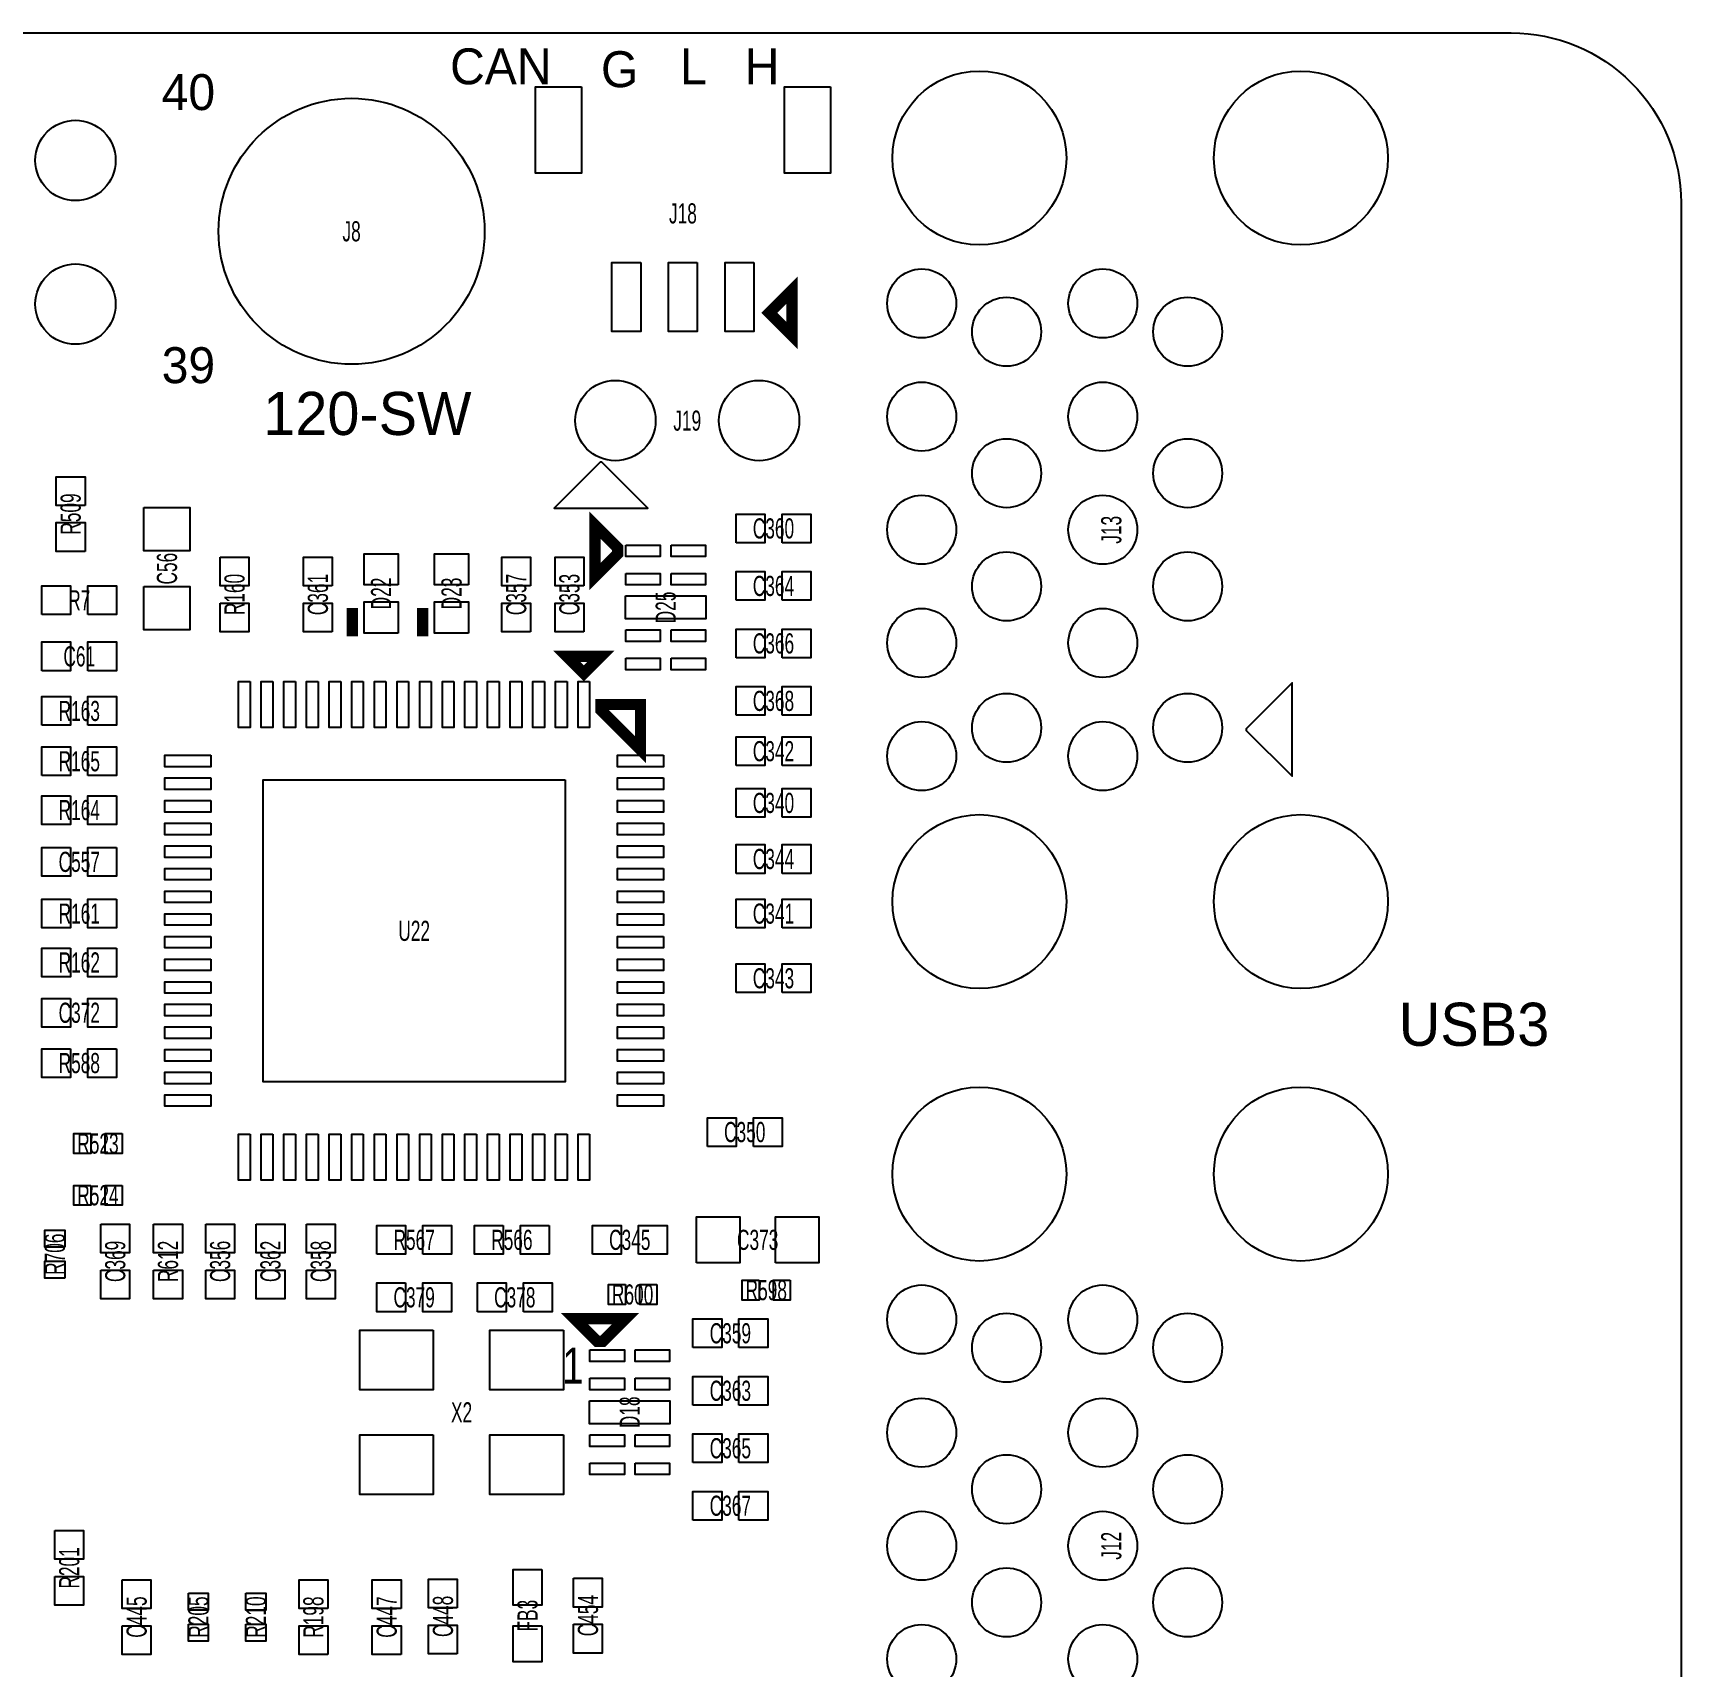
# Model space of a CAD drawing. Extents: x -9 to 288, y -8 to 181.
# Drawn here: x 55.87 to 85, y 27.12 to 56 of the extents above; entities that cross this region are included whole.
import ezdxf
from ezdxf.enums import TextEntityAlignment as Align

# ---------------------------------------------------------------- set-up
doc = ezdxf.new("R2010")
doc.units = 0
for name, color, linetype in [('BOARD_GEOMETRY_OUTLINE', 3, 'CONTINUOUS'), ('BOARD_GEOMETRY_SILKSCREEN_TOP', 1, 'CONTINUOUS'), ('PACKAGE_GEOMETRY_SILKSCREEN_TOP', 4, 'CONTINUOUS'), ('PIN_TOP', 5, 'CONTINUOUS'), ('REF_DES_SILKSCREEN_TOP', 6, 'CONTINUOUS')]:
    doc.layers.add(name, color=color, linetype=linetype)

msp = doc.modelspace()

# ---------------------------------------------------------------- linework, layer by layer
at = {"layer": 'BOARD_GEOMETRY_OUTLINE'}
msp.add_lwpolyline([(2.999994, 55.99999), (82.000014, 55.99999, -0.414214), (85.000008, 52.999996), (85.000008, 2.999994, -0.414214), (82.000014, 0), (2.999994, 0, -0.414214), (0, 2.999994), (0, 52.999996, -0.414214)], format="xyb", close=True, dxfattribs=at)
at = {"layer": 'PACKAGE_GEOMETRY_SILKSCREEN_TOP', "const_width": 0.2}
for points in [[(68.888, 51.054), (69.288, 51.453999), (69.288, 50.654001)], [(66.208399, 46.897), (65.8084, 47.297), (65.8084, 46.396999), (66.208399, 46.797001)], [(65.610994, 44.682004), (65.910993, 44.982003), (65.310995, 44.982003)], [(66.610992, 44.131992), (66.610992, 43.331994), (65.910993, 44.031992), (65.910993, 44.131992)], [(65.947, 32.877001), (66.347, 33.277), (65.446999, 33.277), (65.847001, 32.877001)]]:
    msp.add_lwpolyline(points, close=True, dxfattribs=at)
at = {"layer": 'PACKAGE_GEOMETRY_SILKSCREEN_TOP'}
for points in [[(65.2907, 47.5996), (66.7385, 47.5996), (65.9257, 48.4124), (65.9003, 48.4124), (65.0875, 47.5996)], [(78.1304, 43.0657), (78.1304, 44.5135), (77.3176, 43.7007), (77.3176, 43.6753), (78.1304, 42.8625)]]:
    msp.add_lwpolyline(points, close=True, dxfattribs=at)
at = {"layer": 'PACKAGE_GEOMETRY_SILKSCREEN_TOP', "const_width": 0.2}
for points in [[(61.5188, 45.336188), (61.5188, 45.836213)], [(62.7634, 45.336188), (62.7634, 45.836213)]]:
    msp.add_lwpolyline(points, dxfattribs=at)
at = {"layer": 'PIN_TOP'}
for points in [[(65.567199, 55.048), (65.567199, 53.524), (64.754399, 53.524), (64.754399, 55.048)], [(69.967201, 55.048), (69.967201, 53.524), (69.154401, 53.524), (69.154401, 55.048)], [(66.614799, 51.945601), (66.614799, 50.726401), (66.106799, 50.726401), (66.106799, 51.945601)], [(67.6148, 51.945601), (67.6148, 50.726401), (67.1068, 50.726401), (67.1068, 51.945601)], [(68.614801, 51.945601), (68.614801, 50.726401), (68.106801, 50.726401), (68.106801, 51.945601)], [(56.7944, 47.6504), (56.2864, 47.6504), (56.2864, 48.1584), (56.7944, 48.1584)], [(57.8358, 47.6123), (58.6486, 47.6123), (58.6486, 46.8503), (57.8358, 46.8503)], [(68.3006, 46.99), (68.3006, 47.498), (68.8086, 47.498), (68.8086, 46.99)], [(69.1134, 46.99), (69.1134, 47.498), (69.6214, 47.498), (69.6214, 46.99)], [(56.7944, 46.8376), (56.2864, 46.8376), (56.2864, 47.3456), (56.7944, 47.3456)], [(66.351201, 46.948601), (66.960801, 46.948601), (66.960801, 46.745401), (66.351201, 46.745401)], [(67.151199, 46.948601), (67.760799, 46.948601), (67.760799, 46.745401), (67.151199, 46.745401)], [(59.182, 46.736), (59.69, 46.736), (59.69, 46.228), (59.182, 46.228)], [(61.1632, 46.228), (60.6552, 46.228), (60.6552, 46.736), (61.1632, 46.736)], [(62.326799, 46.244187), (61.726801, 46.244187), (61.726801, 46.794199), (62.326799, 46.794199)], [(63.571399, 46.244187), (62.971401, 46.244187), (62.971401, 46.794199), (63.571399, 46.794199)], [(64.6684, 46.228), (64.1604, 46.228), (64.1604, 46.736), (64.6684, 46.736)], [(65.6082, 46.228), (65.1002, 46.228), (65.1002, 46.736), (65.6082, 46.736)], [(66.351201, 46.448599), (66.960801, 46.448599), (66.960801, 46.245399), (66.351201, 46.245399)], [(67.151199, 46.448599), (67.760799, 46.448599), (67.760799, 46.245399), (67.151199, 46.245399)], [(68.3006, 45.974), (68.3006, 46.482), (68.8086, 46.482), (68.8086, 45.974)], [(69.1134, 45.974), (69.1134, 46.482), (69.6214, 46.482), (69.6214, 45.974)], [(56.0324, 45.72), (56.0324, 46.228), (56.5404, 46.228), (56.5404, 45.72)], [(56.8452, 45.72), (56.8452, 46.228), (57.3532, 46.228), (57.3532, 45.72)], [(57.8358, 46.2153), (58.6486, 46.2153), (58.6486, 45.4533), (57.8358, 45.4533)], [(66.3448, 46.0502), (67.7672, 46.0502), (67.7672, 45.6438), (66.3448, 45.6438)], [(66.3448, 46.0502), (67.7672, 46.0502), (67.7672, 45.6438), (66.3448, 45.6438)], [(59.182, 45.9232), (59.69, 45.9232), (59.69, 45.4152), (59.182, 45.4152)], [(61.1632, 45.4152), (60.6552, 45.4152), (60.6552, 45.9232), (61.1632, 45.9232)], [(62.326799, 45.394202), (61.726801, 45.394202), (61.726801, 45.944213), (62.326799, 45.944213)], [(63.571399, 45.394202), (62.971401, 45.394202), (62.971401, 45.944213), (63.571399, 45.944213)], [(64.6684, 45.4152), (64.1604, 45.4152), (64.1604, 45.9232), (64.6684, 45.9232)], [(65.6082, 45.4152), (65.1002, 45.4152), (65.1002, 45.9232), (65.6082, 45.9232)], [(66.351201, 45.448601), (66.960801, 45.448601), (66.960801, 45.245401), (66.351201, 45.245401)], [(67.151199, 45.448601), (67.760799, 45.448601), (67.760799, 45.245401), (67.151199, 45.245401)], [(68.3006, 44.958), (68.3006, 45.466), (68.8086, 45.466), (68.8086, 44.958)], [(69.1134, 44.958), (69.1134, 45.466), (69.6214, 45.466), (69.6214, 44.958)], [(56.0324, 44.7294), (56.0324, 45.2374), (56.5404, 45.2374), (56.5404, 44.7294)], [(56.8452, 44.7294), (56.8452, 45.2374), (57.3532, 45.2374), (57.3532, 44.7294)], [(66.351201, 44.948599), (66.960801, 44.948599), (66.960801, 44.745399), (66.351201, 44.745399)], [(67.151199, 44.948599), (67.760799, 44.948599), (67.760799, 44.745399), (67.151199, 44.745399)], [(56.0324, 43.7642), (56.0324, 44.2722), (56.5404, 44.2722), (56.5404, 43.7642)], [(56.8452, 43.7642), (56.8452, 44.2722), (57.3532, 44.2722), (57.3532, 43.7642)], [(59.712606, 44.538392), (59.712606, 43.725592), (59.509406, 43.725592), (59.509406, 44.538392)], [(60.112605, 44.538392), (60.112605, 43.725592), (59.909405, 43.725592), (59.909405, 44.538392)], [(60.512604, 44.538392), (60.512604, 43.725592), (60.309404, 43.725592), (60.309404, 44.538392)], [(60.912604, 44.538392), (60.912604, 43.725592), (60.709404, 43.725592), (60.709404, 44.538392)], [(61.312603, 44.538392), (61.312603, 43.725592), (61.109403, 43.725592), (61.109403, 44.538392)], [(61.712602, 44.538392), (61.712602, 43.725592), (61.509402, 43.725592), (61.509402, 44.538392)], [(62.112601, 44.538392), (62.112601, 43.725592), (61.909401, 43.725592), (61.909401, 44.538392)], [(62.5126, 44.538392), (62.5126, 43.725592), (62.3094, 43.725592), (62.3094, 44.538392)], [(62.9126, 44.538392), (62.9126, 43.725592), (62.7094, 43.725592), (62.7094, 44.538392)], [(63.312599, 44.538392), (63.312599, 43.725592), (63.109399, 43.725592), (63.109399, 44.538392)], [(63.712598, 44.538392), (63.712598, 43.725592), (63.509398, 43.725592), (63.509398, 44.538392)], [(64.112597, 44.538392), (64.112597, 43.725592), (63.909397, 43.725592), (63.909397, 44.538392)], [(64.512596, 44.538392), (64.512596, 43.725592), (64.309396, 43.725592), (64.309396, 44.538392)], [(64.912596, 44.538392), (64.912596, 43.725592), (64.709396, 43.725592), (64.709396, 44.538392)], [(65.312595, 44.538392), (65.312595, 43.725592), (65.109395, 43.725592), (65.109395, 44.538392)], [(65.712594, 44.538392), (65.712594, 43.725592), (65.509394, 43.725592), (65.509394, 44.538392)], [(68.3006, 43.942), (68.3006, 44.45), (68.8086, 44.45), (68.8086, 43.942)], [(69.1134, 43.942), (69.1134, 44.45), (69.6214, 44.45), (69.6214, 43.942)], [(68.3006, 43.053), (68.3006, 43.561), (68.8086, 43.561), (68.8086, 43.053)], [(69.1134, 43.053), (69.1134, 43.561), (69.6214, 43.561), (69.6214, 43.053)], [(56.0324, 42.8752), (56.0324, 43.3832), (56.5404, 43.3832), (56.5404, 42.8752)], [(56.8452, 42.8752), (56.8452, 43.3832), (57.3532, 43.3832), (57.3532, 42.8752)], [(59.017408, 43.233594), (59.017408, 43.030394), (58.204608, 43.030394), (58.204608, 43.233594)], [(67.017392, 43.233594), (67.017392, 43.030394), (66.204592, 43.030394), (66.204592, 43.233594)], [(59.017408, 42.833595), (59.017408, 42.630395), (58.204608, 42.630395), (58.204608, 42.833595)], [(67.017392, 42.833595), (67.017392, 42.630395), (66.204592, 42.630395), (66.204592, 42.833595)], [(65.278, 42.799), (65.278, 37.465), (59.944, 37.465), (59.944, 42.799)], [(68.3006, 42.1386), (68.3006, 42.6466), (68.8086, 42.6466), (68.8086, 42.1386)], [(69.1134, 42.1386), (69.1134, 42.6466), (69.6214, 42.6466), (69.6214, 42.1386)], [(56.5404, 42.5196), (56.5404, 42.0116), (56.0324, 42.0116), (56.0324, 42.5196)], [(57.3532, 42.5196), (57.3532, 42.0116), (56.8452, 42.0116), (56.8452, 42.5196)], [(59.017408, 42.433596), (59.017408, 42.230396), (58.204608, 42.230396), (58.204608, 42.433596)], [(67.017392, 42.433596), (67.017392, 42.230396), (66.204592, 42.230396), (66.204592, 42.433596)], [(59.017408, 42.033596), (59.017408, 41.830396), (58.204608, 41.830396), (58.204608, 42.033596)], [(67.017392, 42.033596), (67.017392, 41.830396), (66.204592, 41.830396), (66.204592, 42.033596)], [(68.3006, 41.148), (68.3006, 41.656), (68.8086, 41.656), (68.8086, 41.148)], [(69.1134, 41.148), (69.1134, 41.656), (69.6214, 41.656), (69.6214, 41.148)], [(56.5404, 41.6052), (56.5404, 41.0972), (56.0324, 41.0972), (56.0324, 41.6052)], [(57.3532, 41.6052), (57.3532, 41.0972), (56.8452, 41.0972), (56.8452, 41.6052)], [(59.017408, 41.633597), (59.017408, 41.430397), (58.204608, 41.430397), (58.204608, 41.633597)], [(67.017392, 41.633597), (67.017392, 41.430397), (66.204592, 41.430397), (66.204592, 41.633597)], [(59.017408, 41.233598), (59.017408, 41.030398), (58.204608, 41.030398), (58.204608, 41.233598)], [(67.017392, 41.233598), (67.017392, 41.030398), (66.204592, 41.030398), (66.204592, 41.233598)], [(59.017408, 40.833599), (59.017408, 40.630399), (58.204608, 40.630399), (58.204608, 40.833599)], [(67.017392, 40.833599), (67.017392, 40.630399), (66.204592, 40.630399), (66.204592, 40.833599)], [(56.5404, 40.6908), (56.5404, 40.1828), (56.0324, 40.1828), (56.0324, 40.6908)], [(57.3532, 40.6908), (57.3532, 40.1828), (56.8452, 40.1828), (56.8452, 40.6908)], [(68.3006, 40.1828), (68.3006, 40.6908), (68.8086, 40.6908), (68.8086, 40.1828)], [(69.1134, 40.1828), (69.1134, 40.6908), (69.6214, 40.6908), (69.6214, 40.1828)], [(59.017408, 40.4336), (59.017408, 40.2304), (58.204608, 40.2304), (58.204608, 40.4336)], [(67.017392, 40.4336), (67.017392, 40.2304), (66.204592, 40.2304), (66.204592, 40.4336)], [(59.017408, 40.0336), (59.017408, 39.8304), (58.204608, 39.8304), (58.204608, 40.0336)], [(67.017392, 40.0336), (67.017392, 39.8304), (66.204592, 39.8304), (66.204592, 40.0336)], [(56.5404, 39.8272), (56.5404, 39.3192), (56.0324, 39.3192), (56.0324, 39.8272)], [(57.3532, 39.8272), (57.3532, 39.3192), (56.8452, 39.3192), (56.8452, 39.8272)], [(59.017408, 39.633601), (59.017408, 39.430401), (58.204608, 39.430401), (58.204608, 39.633601)], [(67.017392, 39.633601), (67.017392, 39.430401), (66.204592, 39.430401), (66.204592, 39.633601)], [(68.3006, 39.0398), (68.3006, 39.5478), (68.8086, 39.5478), (68.8086, 39.0398)], [(69.1134, 39.0398), (69.1134, 39.5478), (69.6214, 39.5478), (69.6214, 39.0398)], [(59.017408, 39.233602), (59.017408, 39.030402), (58.204608, 39.030402), (58.204608, 39.233602)], [(67.017392, 39.233602), (67.017392, 39.030402), (66.204592, 39.030402), (66.204592, 39.233602)], [(56.5404, 38.9382), (56.5404, 38.4302), (56.0324, 38.4302), (56.0324, 38.9382)], [(57.3532, 38.9382), (57.3532, 38.4302), (56.8452, 38.4302), (56.8452, 38.9382)], [(59.017408, 38.833603), (59.017408, 38.630403), (58.204608, 38.630403), (58.204608, 38.833603)], [(67.017392, 38.833603), (67.017392, 38.630403), (66.204592, 38.630403), (66.204592, 38.833603)], [(59.017408, 38.433604), (59.017408, 38.230404), (58.204608, 38.230404), (58.204608, 38.433604)], [(67.017392, 38.433604), (67.017392, 38.230404), (66.204592, 38.230404), (66.204592, 38.433604)], [(56.5404, 38.0492), (56.5404, 37.5412), (56.0324, 37.5412), (56.0324, 38.0492)], [(57.3532, 38.0492), (57.3532, 37.5412), (56.8452, 37.5412), (56.8452, 38.0492)], [(59.017408, 38.033604), (59.017408, 37.830404), (58.204608, 37.830404), (58.204608, 38.033604)], [(67.017392, 38.033604), (67.017392, 37.830404), (66.204592, 37.830404), (66.204592, 38.033604)], [(59.017408, 37.633605), (59.017408, 37.430405), (58.204608, 37.430405), (58.204608, 37.633605)], [(67.017392, 37.633605), (67.017392, 37.430405), (66.204592, 37.430405), (66.204592, 37.633605)], [(59.017408, 37.233606), (59.017408, 37.030406), (58.204608, 37.030406), (58.204608, 37.233606)], [(67.017392, 37.233606), (67.017392, 37.030406), (66.204592, 37.030406), (66.204592, 37.233606)], [(67.7926, 36.322), (67.7926, 36.83), (68.3006, 36.83), (68.3006, 36.322)], [(68.6054, 36.322), (68.6054, 36.83), (69.1134, 36.83), (69.1134, 36.322)], [(56.897999, 36.5478), (56.897999, 36.1978), (56.598, 36.1978), (56.598, 36.5478)], [(57.448, 36.5478), (57.448, 36.1978), (57.148001, 36.1978), (57.148001, 36.5478)], [(59.712606, 36.538408), (59.712606, 35.725608), (59.509406, 35.725608), (59.509406, 36.538408)], [(60.112605, 36.538408), (60.112605, 35.725608), (59.909405, 35.725608), (59.909405, 36.538408)], [(60.512604, 36.538408), (60.512604, 35.725608), (60.309404, 35.725608), (60.309404, 36.538408)], [(60.912604, 36.538408), (60.912604, 35.725608), (60.709404, 35.725608), (60.709404, 36.538408)], [(61.312603, 36.538408), (61.312603, 35.725608), (61.109403, 35.725608), (61.109403, 36.538408)], [(61.712602, 36.538408), (61.712602, 35.725608), (61.509402, 35.725608), (61.509402, 36.538408)], [(62.112601, 36.538408), (62.112601, 35.725608), (61.909401, 35.725608), (61.909401, 36.538408)], [(62.5126, 36.538408), (62.5126, 35.725608), (62.3094, 35.725608), (62.3094, 36.538408)], [(62.9126, 36.538408), (62.9126, 35.725608), (62.7094, 35.725608), (62.7094, 36.538408)], [(63.312599, 36.538408), (63.312599, 35.725608), (63.109399, 35.725608), (63.109399, 36.538408)], [(63.712598, 36.538408), (63.712598, 35.725608), (63.509398, 35.725608), (63.509398, 36.538408)], [(64.112597, 36.538408), (64.112597, 35.725608), (63.909397, 35.725608), (63.909397, 36.538408)], [(64.512596, 36.538408), (64.512596, 35.725608), (64.309396, 35.725608), (64.309396, 36.538408)], [(64.912596, 36.538408), (64.912596, 35.725608), (64.709396, 35.725608), (64.709396, 36.538408)], [(65.312595, 36.538408), (65.312595, 35.725608), (65.109395, 35.725608), (65.109395, 36.538408)], [(65.712594, 36.538408), (65.712594, 35.725608), (65.509394, 35.725608), (65.509394, 36.538408)], [(56.897999, 35.6334), (56.897999, 35.2834), (56.598, 35.2834), (56.598, 35.6334)], [(57.448, 35.6334), (57.448, 35.2834), (57.148001, 35.2834), (57.148001, 35.6334)], [(67.6021, 34.2646), (67.6021, 35.0774), (68.3641, 35.0774), (68.3641, 34.2646)], [(68.9991, 34.2646), (68.9991, 35.0774), (69.7611, 35.0774), (69.7611, 34.2646)], [(56.436, 34.542001), (56.086, 34.542001), (56.086, 34.842), (56.436, 34.842)], [(57.0738, 34.9504), (57.5818, 34.9504), (57.5818, 34.4424), (57.0738, 34.4424)], [(58.00659, 34.9504), (58.51459, 34.9504), (58.51459, 34.4424), (58.00659, 34.4424)], [(58.928, 34.9504), (59.436, 34.9504), (59.436, 34.4424), (58.928, 34.4424)], [(59.817, 34.9504), (60.325, 34.9504), (60.325, 34.4424), (59.817, 34.4424)], [(60.706, 34.9504), (61.214, 34.9504), (61.214, 34.4424), (60.706, 34.4424)], [(61.9506, 34.417), (61.9506, 34.925), (62.4586, 34.925), (62.4586, 34.417)], [(62.7634, 34.417), (62.7634, 34.925), (63.2714, 34.925), (63.2714, 34.417)], [(64.1858, 34.925), (64.1858, 34.417), (63.6778, 34.417), (63.6778, 34.925)], [(64.9986, 34.925), (64.9986, 34.417), (64.4906, 34.417), (64.4906, 34.925)], [(65.7606, 34.417), (65.7606, 34.925), (66.2686, 34.925), (66.2686, 34.417)], [(66.5734, 34.417), (66.5734, 34.925), (67.0814, 34.925), (67.0814, 34.417)], [(56.436, 33.992), (56.086, 33.992), (56.086, 34.291999), (56.436, 34.291999)], [(57.0738, 34.1376), (57.5818, 34.1376), (57.5818, 33.6296), (57.0738, 33.6296)], [(58.00659, 34.1376), (58.51459, 34.1376), (58.51459, 33.6296), (58.00659, 33.6296)], [(58.928, 34.1376), (59.436, 34.1376), (59.436, 33.6296), (58.928, 33.6296)], [(59.817, 34.1376), (60.325, 34.1376), (60.325, 33.6296), (59.817, 33.6296)], [(60.706, 34.1376), (61.214, 34.1376), (61.214, 33.6296), (60.706, 33.6296)], [(62.4586, 33.909), (62.4586, 33.401), (61.9506, 33.401), (61.9506, 33.909)], [(63.2714, 33.909), (63.2714, 33.401), (62.7634, 33.401), (62.7634, 33.909)], [(63.7286, 33.401), (63.7286, 33.909), (64.2366, 33.909), (64.2366, 33.401)], [(64.5414, 33.401), (64.5414, 33.909), (65.0494, 33.909), (65.0494, 33.401)], [(66.346799, 33.8808), (66.346799, 33.5308), (66.0468, 33.5308), (66.0468, 33.8808)], [(66.8968, 33.8808), (66.8968, 33.5308), (66.596801, 33.5308), (66.596801, 33.8808)], [(68.708999, 33.957), (68.708999, 33.607), (68.409, 33.607), (68.409, 33.957)], [(69.259, 33.957), (69.259, 33.607), (68.959001, 33.607), (68.959001, 33.957)], [(67.5386, 32.766), (67.5386, 33.274), (68.0466, 33.274), (68.0466, 32.766)], [(68.3514, 32.766), (68.3514, 33.274), (68.8594, 33.274), (68.8594, 32.766)], [(62.949188, 33.072997), (62.949188, 32.022986), (61.649191, 32.022986), (61.649191, 33.072997)], [(65.249209, 33.072997), (65.249209, 32.022986), (63.949212, 32.022986), (63.949212, 33.072997)], [(65.716201, 32.724601), (66.325801, 32.724601), (66.325801, 32.521401), (65.716201, 32.521401)], [(66.516199, 32.724601), (67.125799, 32.724601), (67.125799, 32.521401), (66.516199, 32.521401)], [(65.716201, 32.224599), (66.325801, 32.224599), (66.325801, 32.021399), (65.716201, 32.021399)], [(66.516199, 32.224599), (67.125799, 32.224599), (67.125799, 32.021399), (66.516199, 32.021399)], [(67.5386, 31.75), (67.5386, 32.258), (68.0466, 32.258), (68.0466, 31.75)], [(68.3514, 31.75), (68.3514, 32.258), (68.8594, 32.258), (68.8594, 31.75)], [(65.7098, 31.8262), (67.1322, 31.8262), (67.1322, 31.4198), (65.7098, 31.4198)], [(65.7098, 31.8262), (67.1322, 31.8262), (67.1322, 31.4198), (65.7098, 31.4198)], [(62.949188, 31.223014), (62.949188, 30.173003), (61.649191, 30.173003), (61.649191, 31.223014)], [(65.249209, 31.223014), (65.249209, 30.173003), (63.949212, 30.173003), (63.949212, 31.223014)], [(65.716201, 31.224601), (66.325801, 31.224601), (66.325801, 31.021401), (65.716201, 31.021401)], [(66.516199, 31.224601), (67.125799, 31.224601), (67.125799, 31.021401), (66.516199, 31.021401)], [(67.5386, 30.734), (67.5386, 31.242), (68.0466, 31.242), (68.0466, 30.734)], [(68.3514, 30.734), (68.3514, 31.242), (68.8594, 31.242), (68.8594, 30.734)], [(65.716201, 30.724599), (66.325801, 30.724599), (66.325801, 30.521399), (65.716201, 30.521399)], [(66.516199, 30.724599), (67.125799, 30.724599), (67.125799, 30.521399), (66.516199, 30.521399)], [(67.5386, 29.718), (67.5386, 30.226), (68.0466, 30.226), (68.0466, 29.718)], [(68.3514, 29.718), (68.3514, 30.226), (68.8594, 30.226), (68.8594, 29.718)], [(56.261, 29.533545), (56.769, 29.533545), (56.769, 29.025545), (56.261, 29.025545)], [(64.868806, 28.847034), (64.868806, 28.212034), (64.360806, 28.212034), (64.360806, 28.847034)], [(56.261, 28.720745), (56.769, 28.720745), (56.769, 28.212745), (56.261, 28.212745)], [(57.452006, 28.664408), (57.960006, 28.664408), (57.960006, 28.156408), (57.452006, 28.156408)], [(61.084206, 28.156408), (60.576206, 28.156408), (60.576206, 28.664408), (61.084206, 28.664408)], [(62.379606, 28.156408), (61.871606, 28.156408), (61.871606, 28.664408), (62.379606, 28.664408)], [(63.373, 28.1686), (62.865, 28.1686), (62.865, 28.6766), (63.373, 28.6766)], [(65.427606, 28.689808), (65.935606, 28.689808), (65.935606, 28.181808), (65.427606, 28.181808)], [(58.623206, 28.429008), (58.973206, 28.429008), (58.973206, 28.129009), (58.623206, 28.129009)], [(59.639206, 28.429008), (59.989206, 28.429008), (59.989206, 28.129009), (59.639206, 28.129009)], [(57.452006, 27.851608), (57.960006, 27.851608), (57.960006, 27.343608), (57.452006, 27.343608)], [(58.623206, 27.879007), (58.973206, 27.879007), (58.973206, 27.579008), (58.623206, 27.579008)], [(59.639206, 27.879007), (59.989206, 27.879007), (59.989206, 27.579008), (59.639206, 27.579008)], [(61.084206, 27.343608), (60.576206, 27.343608), (60.576206, 27.851608), (61.084206, 27.851608)], [(62.379606, 27.343608), (61.871606, 27.343608), (61.871606, 27.851608), (62.379606, 27.851608)], [(63.373, 27.3558), (62.865, 27.3558), (62.865, 27.8638), (63.373, 27.8638)], [(64.868806, 27.846782), (64.868806, 27.211782), (64.360806, 27.211782), (64.360806, 27.846782)], [(65.427606, 27.877008), (65.935606, 27.877008), (65.935606, 27.369008), (65.427606, 27.369008)]]:
    msp.add_lwpolyline(points, close=True, dxfattribs=at)
for centre, radius in [((72.600998, 53.789641), 1.5367), ((78.280946, 53.789641), 1.5367), ((61.505216, 52.49479), 2.35), ((56.625216, 53.748191), 0.71), ((56.625216, 51.208191), 0.71), ((71.580934, 51.219669), 0.6096), ((74.78108, 51.219669), 0.6096), ((73.081058, 50.719797), 0.6096), ((76.28095, 50.719797), 0.6096), ((66.167, 49.149), 0.71), ((68.707, 49.149), 0.71), ((71.580934, 49.219673), 0.6096), ((74.78108, 49.219673), 0.6096), ((73.081058, 48.219675), 0.6096), ((76.28095, 48.219675), 0.6096), ((71.580934, 47.219677), 0.6096), ((74.78108, 47.219677), 0.6096), ((73.081058, 46.219679), 0.6096), ((76.28095, 46.219679), 0.6096), ((71.580934, 45.219681), 0.6096), ((74.78108, 45.219681), 0.6096), ((73.081058, 43.719557), 0.6096), ((76.28095, 43.719557), 0.6096), ((71.580934, 43.219685), 0.6096), ((74.78108, 43.219685), 0.6096), ((72.600998, 40.649713), 1.5367), ((78.280946, 40.649713), 1.5367), ((72.600998, 35.833253), 1.5367), ((78.280946, 35.833253), 1.5367), ((71.580934, 33.263281), 0.6096), ((74.78108, 33.263281), 0.6096), ((73.081058, 32.763409), 0.6096), ((76.28095, 32.763409), 0.6096), ((71.580934, 31.263285), 0.6096), ((74.78108, 31.263285), 0.6096), ((73.081058, 30.263287), 0.6096), ((76.28095, 30.263287), 0.6096), ((71.580934, 29.263289), 0.6096), ((74.78108, 29.263289), 0.6096), ((73.081058, 28.263291), 0.6096), ((76.28095, 28.263291), 0.6096), ((71.580934, 27.263293), 0.6096), ((74.78108, 27.263293), 0.6096)]:
    msp.add_circle(centre, radius, dxfattribs=at)

# ---------------------------------------------------------------- texts
at = {"layer": 'BOARD_GEOMETRY_SILKSCREEN_TOP'}
for s, height, p in [('CAN', 0.635, (63.246, 55.0926)), ('G', 0.635, (65.913, 55.0418)), ('L', 0.635, (67.31, 55.0926)), ('H', 0.635, (68.453, 55.0926)), ('120-SW', 0.762, (59.944, 48.895)), ('USB3', 0.762, (80.01, 38.1))]:
    msp.add_text(s, height=height, dxfattribs=at).set_placement(p)
at = {"layer": 'PACKAGE_GEOMETRY_SILKSCREEN_TOP'}
for s, p in [('40', (58.149216, 54.637191)), ('39', (58.149216, 49.811191))]:
    msp.add_text(s, height=0.635, dxfattribs=at).set_placement(p)
at = {"layer": 'PACKAGE_GEOMETRY_SILKSCREEN_TOP', "width": 0.8}
msp.add_text('1', height=0.635, dxfattribs=at).set_placement((65.2272, 32.131))
at = {"layer": 'REF_DES_SILKSCREEN_TOP', "width": 0.642857}
for s, p in [('J18', (67.3608, 52.633199)), ('J8', (61.505216, 52.31699)), ('J19', (67.437, 48.9712)), ('C360', (68.961, 47.0662)), ('C364', (68.961, 46.0502)), ('R7', (56.6928, 45.7962)), ('C61', (56.6928, 44.8056)), ('C366', (68.961, 45.0342)), ('C368', (68.961, 44.0182)), ('R163', (56.6928, 43.8404)), ('C342', (68.961, 43.1292)), ('R165', (56.6928, 42.9514)), ('C340', (68.961, 42.2148)), ('R164', (56.6928, 42.0878)), ('C557', (56.6928, 41.1734)), ('C344', (68.961, 41.2242)), ('R161', (56.6928, 40.259)), ('C341', (68.961, 40.259)), ('U22', (62.611, 39.9542)), ('R162', (56.6928, 39.3954)), ('C343', (68.961, 39.116)), ('C372', (56.6928, 38.5064)), ('R588', (56.6928, 37.6174)), ('C350', (68.453, 36.3982)), ('R523', (57.023, 36.195)), ('R524', (57.023, 35.2806)), ('R567', (62.611, 34.4932)), ('R566', (64.3382, 34.4932)), ('C345', (66.421, 34.4932)), ('C373', (68.6816, 34.4932)), ('C379', (62.611, 33.4772)), ('C378', (64.389, 33.4772)), ('R600', (66.4718, 33.528)), ('R598', (68.834, 33.6042)), ('C359', (68.199, 32.8422)), ('C363', (68.199, 31.8262)), ('X2', (63.4492, 31.4452)), ('C365', (68.199, 30.8102)), ('C367', (68.199, 29.7942))]:
    msp.add_text(s, height=0.3556, dxfattribs=at).set_placement(p, align=Align.CENTER)
for s, p in [('R509', (56.7182, 47.498)), ('J13', (75.10874, 47.219677)), ('C56', (58.42, 46.5328)), ('R160', (59.6138, 46.0756)), ('C361', (61.087, 46.0756)), ('D22', (62.2046, 46.0942)), ('D23', (63.4492, 46.0942)), ('C357', (64.5922, 46.0756)), ('C353', (65.532, 46.0756)), ('D25', (67.2338, 45.847)), ('R706', (56.4388, 34.417)), ('C369', (57.5056, 34.29)), ('R612', (58.43839, 34.29)), ('C356', (59.3598, 34.29)), ('C362', (60.2488, 34.29)), ('C358', (61.1378, 34.29)), ('D18', (66.5988, 31.623)), ('J12', (75.10874, 29.263289)), ('R201', (56.6928, 28.873145)), ('C445', (57.883806, 28.004008)), ('R205', (58.976006, 28.004008)), ('R210', (59.992006, 28.004008)), ('R198', (61.008006, 28.004008)), ('C447', (62.303406, 28.004008)), ('C448', (63.2968, 28.0162)), ('FB3', (64.792606, 28.029408)), ('C454', (65.859406, 28.029408))]:
    msp.add_text(s, height=0.3556, rotation=90, dxfattribs=at).set_placement(p, align=Align.CENTER)

doc.saveas('drawing.dxf')
